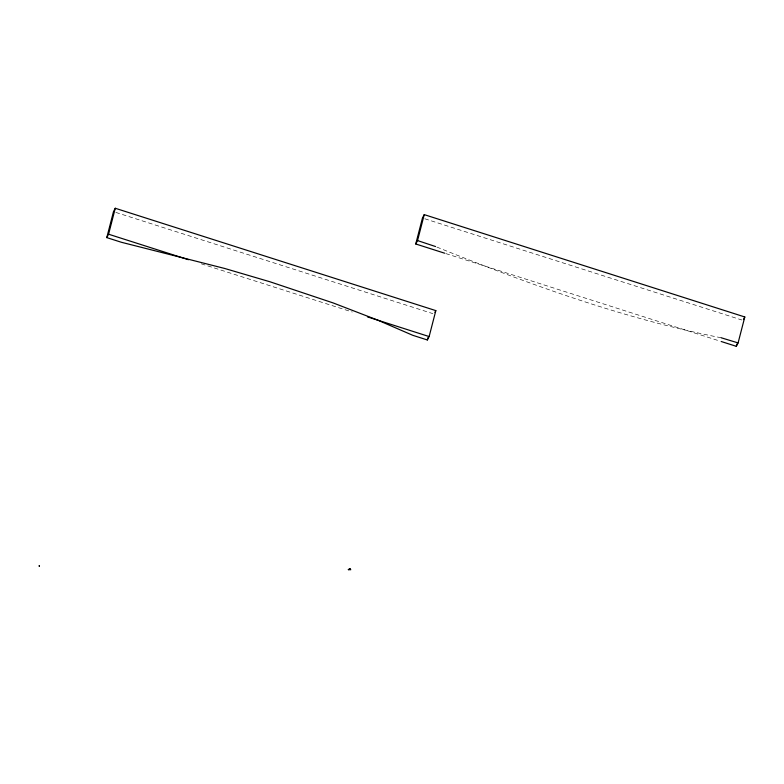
<?xml version="1.0" encoding="UTF-8"?>
<svg xmlns="http://www.w3.org/2000/svg" width="784" height="784" viewBox="0 0 784 784"><rect width="100%" height="100%" fill="white"/><g stroke="black" fill="none" stroke-linecap="round" stroke-linejoin="round"><path stroke-width="0.59" stroke-dasharray="3.92 2.94" d="M721.192 337.767C622.731 318.539 528.298 284.004 435.532 246.539M424.791 218.775L741.85 319.999M445.841 253.585L720.006 341.118M115.816 212.405L432.876 313.639M201.243 263.796L352.32 312.032"/><path stroke-width="1.18" d="M349.958 568.772L350.183 569.37L348.351 569.596L349.958 568.772L350.183 569.37M106.791 237.611L113.484 211.66L115.277 208.26L435.826 310.611L429.132 336.561L427.339 339.962L412.766 335.307L377.888 320.195L333.19 302.947L270.117 281.819L224.626 268.451L121.373 242.266L106.791 237.611L108.574 234.21L115.277 208.26M444.685 253.212L415.755 243.981L422.458 218.03L424.242 214.63L744.8 316.971L738.097 342.922L736.313 346.322L721.172 341.491M415.755 243.981L417.539 240.57L424.242 214.63M427.339 339.962L427.956 337.6M736.313 346.322L736.921 343.97M434.934 312.316L435.826 310.611M743.457 319.529L744.8 316.971M350.027 569.184L348.351 569.596L350.811 569.733M721.192 337.767L738.097 342.922M417.539 240.57L435.532 246.539M108.574 234.21L188.454 259.72M367.431 316.863L429.132 336.561M39.2 565.803L39.425 566.411L39.2 565.803"/></g></svg>
